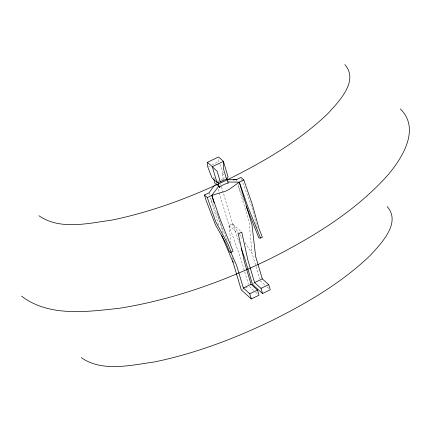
<?xml version="1.0" encoding="UTF-8"?>
<svg xmlns="http://www.w3.org/2000/svg" width="431" height="431" viewBox="0 0 431 431"><rect width="100%" height="100%" fill="white"/><g stroke="black" fill="none" stroke-linecap="round" stroke-linejoin="round"><path stroke-width="0.32" stroke-dasharray="2.15 1.62" d="M208.313 166.603L209.488 166.037M211.831 164.906L218.862 161.523L218.625 158.263M224.012 179.732L222.046 173.133L223.188 172.583L219.341 162.751M217.639 181.386L220.586 179.964M221.178 179.684L225.305 177.696M215.753 183.708L216.933 183.143M230.951 243.262L228.99 225.483L232.498 223.797L241.759 232.126M242.459 289.336L244.835 288.194M245.428 287.908L248.401 286.475M252.501 284.503L254.285 283.641M221.599 180.551L223.409 179.937M222.046 173.133L224.513 175.352M213.194 177.389L214.676 178.725M218.178 189.214L228.99 225.483L237.761 233.376M260.232 280.78L265.006 285.074M266.913 286.793L268.82 288.511M249.474 286.62L253.767 290.483M255.68 292.202L257.587 293.92M221.496 186.887L232.498 223.797L239.124 233.791M239.496 234.345L242.071 238.23M245.018 242.675L252.016 253.223L255.831 266.024M227.159 240.541L210.543 197.996L218.873 225.946M244.113 200.781L237.998 184.78L249.172 222.256L252.016 253.223M232.498 223.797L239.841 244.436M228.99 225.483L240.784 258.632L248.418 284.255M241.559 179.377L251.93 207.214L257.463 228.899M236.463 179.625L237.039 181.559M256.025 266.665L259.656 278.846M220.737 184.344L221.308 186.251M216.933 212.483L223.204 233.527M209.003 192.84L209.579 194.774M232.546 257.743L232.837 260.378"/><path stroke-width="0.65" d="M214.363 185.481L209.003 192.84L204.483 195.022L206.018 200.173L215.425 224.788L226.291 243.908L229.561 252.033L231.221 252.2L233.079 251.305L220.241 219.541L211.836 195.388L218.7 186.24L217.256 184.84L215.166 183.994L213.733 179.194M226.528 179.005L228.074 176.979L223.42 161.356L218.528 156.959L207.397 162.32L207.731 166.883L212.057 177.938L216.944 182.335L220.343 181.984L226.528 179.005L223.355 168.349L223.42 161.356L212.289 166.716L207.397 162.32M246.23 206.32L258.875 237.917L260.534 238.09L262.393 237.195L259.128 229.066L252.221 204.143L243.817 179.991L239.291 182.168L229.05 189.495L225.542 191.181L211.836 195.388L207.311 197.565L204.483 195.022M233.128 179.932L236.463 179.625L240.983 177.448L243.817 179.991M230.741 252.119L236.667 265.604L243.348 288.005L251.074 284.288L257.485 290.052L259.02 295.208L251.295 298.925L241.268 289.907L233.052 262.355L221.712 235.477M251.074 284.288L244.399 261.886L238.251 233.812L241.759 232.126L247.906 260.2L254.581 282.596L262.307 278.879L268.718 284.643L270.253 289.799L262.527 293.516L252.501 284.503L244.291 256.946L241.177 248.186M243.348 288.005L249.759 293.775L257.485 290.052M254.581 282.596L260.992 288.366L268.718 284.643M226.636 179.711L236.463 179.625M227.546 181.984L239.291 182.168L247.696 206.32L260.534 238.09M38.952 215.732C59.957 230.456 88.484 223.301 111.947 220.079C153.598 211.492 193.627 196.224 231.776 177.615C266.32 160.176 300.245 140.237 328.239 113.213C338.955 101.404 359.222 80.834 344.838 64.602M81.26 357.638C102.266 372.362 130.787 365.208 154.255 361.986C195.9 353.398 235.935 338.136 274.078 319.522C308.628 302.088 342.553 282.149 370.547 255.125C381.257 243.31 401.525 222.746 387.14 206.514M21.55 296.102C48.897 317.264 87.202 311.721 119.209 308.305C171.915 299.901 222.735 281.879 270.609 258.546C313.121 237.018 354.842 211.61 387.06 175.972C401.886 158.856 420.968 129.068 400.345 108.951M218.7 186.24L219.422 187.372A17.278 13.927 -45.2 0 1 228.274 183.11L226.846 178.321M231.221 252.2L227.951 244.075L215.715 221.717L207.311 197.565M239.291 182.168L252 224.804L255.631 256.477L262.307 278.879M260.992 288.366L262.527 293.516M220.343 181.984L217.17 171.328L212.289 166.716L216.944 182.335M217.817 181.984L219.422 187.372M249.759 293.775L251.295 298.925M211.836 195.388L214.099 202.985M232.912 261.035L233.052 262.355"/></g></svg>
